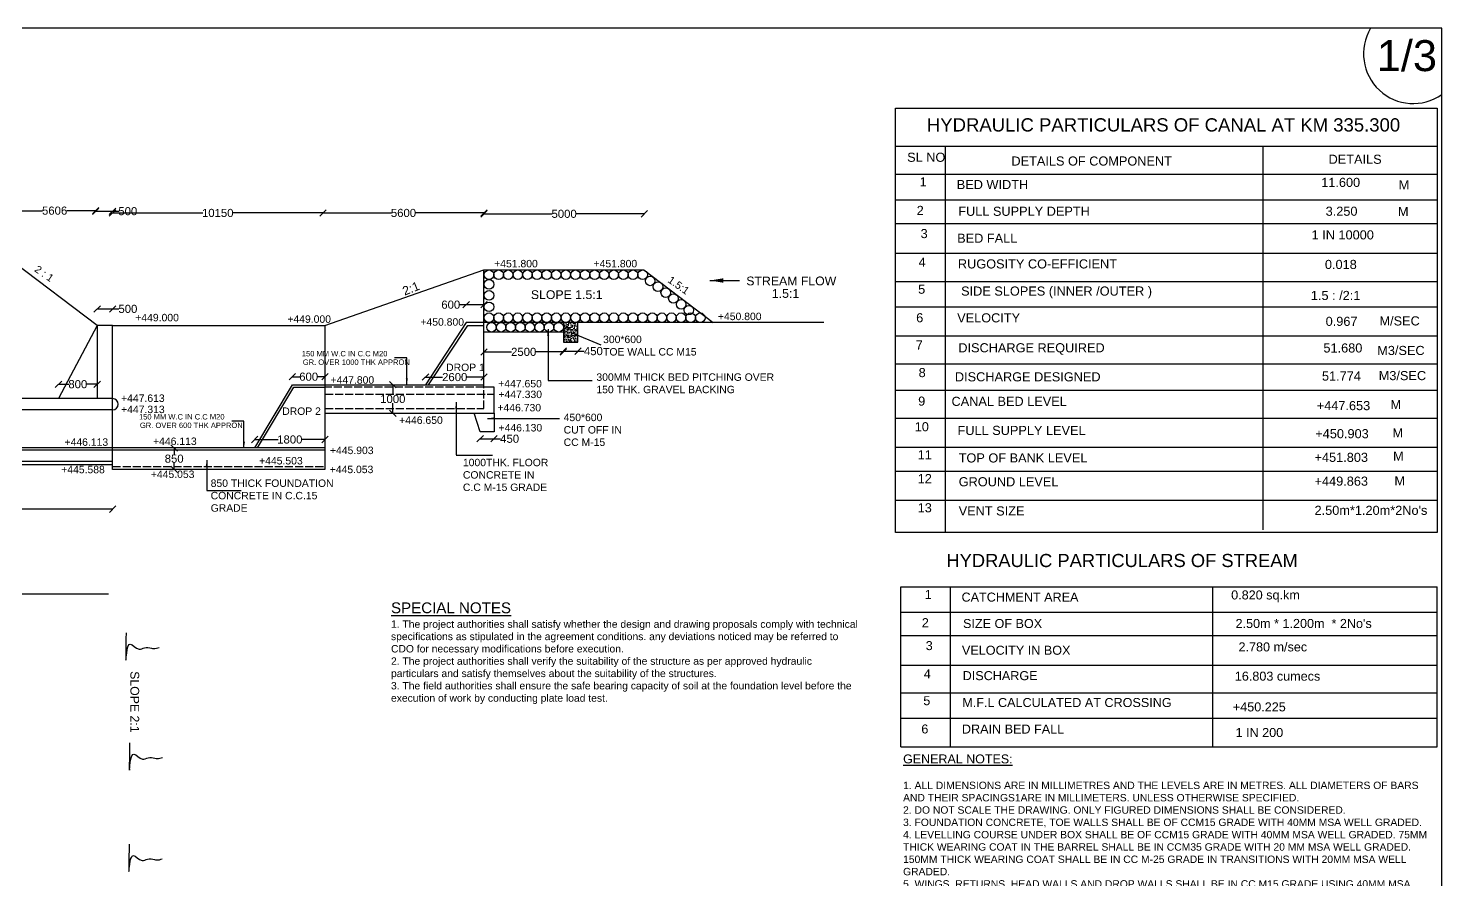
# Model space of a CAD drawing. Header units: millimetres. Extents: x 5124 to 3633060, y 2311 to 45957943.
# Drawn here: x 3612145 to 3633060, y 45945349 to 45957943 of the extents above; entities that cross this region are included whole.
import ezdxf

# ---------------------------------------------------------------- set-up
doc = ezdxf.new("R2010")
doc.units = ezdxf.units.MM
doc.header["$MEASUREMENT"] = 0
doc.linetypes.add('ACAD_ISO02W100', pattern=[15, 12, -3])
for name, color, linetype in [('DIMENSION', 7, 'Continuous'), ('DRAWING', 7, 'Continuous'), ('TEXT', 7, 'Continuous')]:
    doc.layers.add(name, color=color, linetype=linetype)
doc.styles.get("Standard").update_dxf_attribs({"font": 'arial.ttf', "height": 120})
doc.dimstyles.get("Standard").update_dxf_attribs({"dimtxt": 200, "dimasz": 110, "dimexe": 0.18, "dimexo": 0.0625, "dimgap": 0.09, "dimtad": 0, "dimtih": 1, "dimtoh": 1, "dimdec": 0, "dimzin": 0, "dimdsep": 46, "dimtxsty": 'Standard', "dimblk": 'OBLIQUE', "dimcen": 0.09, "dimse1": 1, "dimse2": 1, "dimadec": 0, "dimazin": 0, "dimtfac": 1, "dimtdec": 0, "dimtofl": 0, "dimtmove": 0, "dimatfit": 3, "dimfxl": 1, "dimtolj": 1, "dimtzin": 0, "dimarcsym": 0})

# ---------------------------------------------------------------- blocks, each defined once
blk = doc.blocks.new('_Oblique')
at = {"color": 0, "linetype": 'ByBlock', "lineweight": -2}
blk.add_line((-0.5, -0.5), (0.5, 0.5), dxfattribs=at)
blk = doc.blocks.new('*D92')
at = {"layer": 'Defpoints', "color": 0, "linetype": 'Continuous', "transparency": 16777216}
for p in [(3592664, 45951456), (3613392, 45951418), (3613392, 45950830)]:
    blk.add_point(p, dxfattribs=at)
at = {"layer": 'DIMENSION', "color": 0, "linetype": 'Continuous', "lineweight": -2, "transparency": 16777216}
for p, q in [((3592664, 45950830), (3602802, 45950830)), ((3613392, 45950830), (3603254, 45950830))]:
    blk.add_line(p, q, dxfattribs=at)
at = {"layer": 'DIMENSION', "color": 0, "linetype": 'Continuous', "lineweight": -2, "transparency": 16777216, "xscale": 95, "yscale": 95, "zscale": 95, "rotation": 180}
blk.add_blockref('_Oblique', (3592664, 45950830), dxfattribs=at)
at = {"layer": 'DIMENSION', "color": 0, "linetype": 'Continuous', "lineweight": -2, "transparency": 16777216, "xscale": 95, "yscale": 95, "zscale": 95}
blk.add_blockref('_Oblique', (3613392, 45950830), dxfattribs=at)
at = {"layer": 'DIMENSION', "color": 0, "linetype": 'Continuous', "transparency": 16777216, "insert": (3603028, 45950830), "char_height": 120, "attachment_point": 5}
blk.add_mtext('\\A1;50187', dxfattribs=at)
blk = doc.blocks.new('*D100')
at = {"layer": 'Defpoints', "color": 0, "linetype": 'Continuous', "transparency": 16777216}
for p in [(3613165, 45952678), (3612592, 45952466), (3613165, 45952466)]:
    blk.add_point(p, dxfattribs=at)
at = {"layer": 'DIMENSION', "color": 0, "linetype": 'Continuous', "lineweight": -2, "transparency": 16777216}
for p, q in [((3612592, 45952678), (3612746, 45952678)), ((3613165, 45952678), (3613011, 45952678))]:
    blk.add_line(p, q, dxfattribs=at)
at = {"layer": 'DIMENSION', "color": 0, "linetype": 'Continuous', "lineweight": -2, "transparency": 16777216, "xscale": 95, "yscale": 95, "zscale": 95, "rotation": 180}
blk.add_blockref('_Oblique', (3612592, 45952678), dxfattribs=at)
at = {"layer": 'DIMENSION', "color": 0, "linetype": 'Continuous', "lineweight": -2, "transparency": 16777216, "xscale": 95, "yscale": 95, "zscale": 95}
blk.add_blockref('_Oblique', (3613165, 45952678), dxfattribs=at)
at = {"layer": 'DIMENSION', "color": 0, "linetype": 'Continuous', "transparency": 16777216, "insert": (3612878, 45952678), "char_height": 120, "attachment_point": 5}
blk.add_mtext('\\A1;800', dxfattribs=at)
blk = doc.blocks.new('*D101')
at = {"layer": 'Defpoints', "color": 0, "linetype": 'Continuous', "transparency": 16777216}
for p in [(3613392, 45953792), (3613165, 45953548), (3613392, 45953548)]:
    blk.add_point(p, dxfattribs=at)
at = {"layer": 'DIMENSION', "color": 0, "linetype": 'Continuous', "lineweight": -2, "transparency": 16777216}
for p, q in [((3613165, 45953792), (3613392, 45953792)), ((3613392, 45953792), (3613487, 45953792))]:
    blk.add_line(p, q, dxfattribs=at)
at = {"layer": 'DIMENSION', "color": 0, "linetype": 'Continuous', "lineweight": -2, "transparency": 16777216, "xscale": 95, "yscale": 95, "zscale": 95, "rotation": 180}
blk.add_blockref('_Oblique', (3613165, 45953792), dxfattribs=at)
at = {"layer": 'DIMENSION', "color": 0, "linetype": 'Continuous', "lineweight": -2, "transparency": 16777216, "xscale": 95, "yscale": 95, "zscale": 95}
blk.add_blockref('_Oblique', (3613392, 45953792), dxfattribs=at)
at = {"layer": 'DIMENSION', "color": 0, "linetype": 'Continuous', "transparency": 16777216, "insert": (3613619, 45953792), "char_height": 120, "attachment_point": 5}
blk.add_mtext('\\A1;500', dxfattribs=at)
blk = doc.blocks.new('*D103')
at = {"layer": 'Defpoints', "color": 0, "linetype": 'Continuous', "transparency": 16777216}
for p in [(3614304, 45951736), (3614334, 45951736), (3614311, 45951418)]:
    blk.add_point(p, dxfattribs=at)
at = {"layer": 'DIMENSION', "color": 0, "linetype": 'Continuous', "lineweight": -2, "transparency": 16777216}
for p, q in [((3614304, 45951736), (3614304, 45951638)), ((3614304, 45951418), (3614304, 45951515))]:
    blk.add_line(p, q, dxfattribs=at)
at = {"layer": 'DIMENSION', "color": 0, "linetype": 'Continuous', "lineweight": -2, "transparency": 16777216, "xscale": 95, "yscale": 95, "zscale": 95}
for p, rotation in [((3614304, 45951736), 90), ((3614304, 45951418), 270)]:
    blk.add_blockref('_Oblique', p, dxfattribs=dict(at, rotation=rotation))
at = {"layer": 'DIMENSION', "color": 0, "linetype": 'Continuous', "transparency": 16777216, "insert": (3614304, 45951576), "char_height": 120, "attachment_point": 5}
blk.add_mtext('\\A1;850', dxfattribs=at)
blk = doc.blocks.new('*D104')
at = {"layer": 'Defpoints', "color": 0, "linetype": 'Continuous', "transparency": 16777216}
for p in [(3615496, 45951736), (3616534, 45951860), (3616534, 45951736)]:
    blk.add_point(p, dxfattribs=at)
at = {"layer": 'DIMENSION', "color": 0, "linetype": 'Continuous', "lineweight": -2, "transparency": 16777216}
for p, q in [((3615496, 45951860), (3615842, 45951860)), ((3616534, 45951860), (3616189, 45951860))]:
    blk.add_line(p, q, dxfattribs=at)
at = {"layer": 'DIMENSION', "color": 0, "linetype": 'Continuous', "lineweight": -2, "transparency": 16777216, "xscale": 95, "yscale": 95, "zscale": 95, "rotation": 180}
blk.add_blockref('_Oblique', (3615496, 45951860), dxfattribs=at)
at = {"layer": 'DIMENSION', "color": 0, "linetype": 'Continuous', "lineweight": -2, "transparency": 16777216, "xscale": 95, "yscale": 95, "zscale": 95}
blk.add_blockref('_Oblique', (3616534, 45951860), dxfattribs=at)
at = {"layer": 'DIMENSION', "color": 0, "linetype": 'Continuous', "transparency": 16777216, "insert": (3616015, 45951860), "char_height": 120, "attachment_point": 5}
blk.add_mtext('\\A1;1800', dxfattribs=at)
blk = doc.blocks.new('*D105')
at = {"layer": 'Defpoints', "color": 0, "linetype": 'Continuous', "transparency": 16777216}
for p in [(3616534, 45952789), (3616053, 45952670), (3616534, 45952670)]:
    blk.add_point(p, dxfattribs=at)
at = {"layer": 'DIMENSION', "color": 0, "linetype": 'Continuous', "lineweight": -2, "transparency": 16777216}
for p, q in [((3616053, 45952789), (3616161, 45952789)), ((3616534, 45952789), (3616427, 45952789))]:
    blk.add_line(p, q, dxfattribs=at)
at = {"layer": 'DIMENSION', "color": 0, "linetype": 'Continuous', "lineweight": -2, "transparency": 16777216, "xscale": 95, "yscale": 95, "zscale": 95, "rotation": 180}
blk.add_blockref('_Oblique', (3616053, 45952789), dxfattribs=at)
at = {"layer": 'DIMENSION', "color": 0, "linetype": 'Continuous', "lineweight": -2, "transparency": 16777216, "xscale": 95, "yscale": 95, "zscale": 95}
blk.add_blockref('_Oblique', (3616534, 45952789), dxfattribs=at)
at = {"layer": 'DIMENSION', "color": 0, "linetype": 'Continuous', "transparency": 16777216, "insert": (3616294, 45952789), "char_height": 120, "attachment_point": 5}
blk.add_mtext('\\A1;600', dxfattribs=at)
blk = doc.blocks.new('*D106')
at = {"layer": 'Defpoints', "color": 0, "linetype": 'Continuous', "transparency": 16777216}
for p in [(3617539, 45952670), (3617601, 45952670), (3617575, 45952248)]:
    blk.add_point(p, dxfattribs=at)
at = {"layer": 'DIMENSION', "color": 0, "linetype": 'Continuous', "lineweight": -2, "transparency": 16777216}
for p, q in [((3617539, 45952670), (3617539, 45952520)), ((3617539, 45952248), (3617539, 45952398))]:
    blk.add_line(p, q, dxfattribs=at)
at = {"layer": 'DIMENSION', "color": 0, "linetype": 'Continuous', "lineweight": -2, "transparency": 16777216, "xscale": 95, "yscale": 95, "zscale": 95}
for p, rotation in [((3617539, 45952670), 90), ((3617539, 45952248), 270)]:
    blk.add_blockref('_Oblique', p, dxfattribs=dict(at, rotation=rotation))
at = {"layer": 'DIMENSION', "color": 0, "linetype": 'Continuous', "transparency": 16777216, "insert": (3617539, 45952459), "char_height": 120, "attachment_point": 5}
blk.add_mtext('\\A1;1000', dxfattribs=at)
blk = doc.blocks.new('*D107')
at = {"layer": 'Defpoints', "color": 0, "linetype": 'Continuous', "transparency": 16777216}
for p in [(3618887, 45952783.11743), (3618023.5, 45952669.5), (3618887, 45952669.5)]:
    blk.add_point(p, dxfattribs=at)
at = {"layer": 'DIMENSION', "color": 0, "linetype": 'Continuous', "lineweight": -2, "transparency": 16777216}
for p, q in [((3618023.5, 45952783.11743), (3618275.16, 45952783.11743)), ((3618887, 45952783.11743), (3618635.34, 45952783.11743))]:
    blk.add_line(p, q, dxfattribs=at)
at = {"layer": 'DIMENSION', "color": 0, "linetype": 'Continuous', "lineweight": -2, "transparency": 16777216, "xscale": 95, "yscale": 95, "zscale": 95, "rotation": 180}
blk.add_blockref('_Oblique', (3618023.5, 45952783.11743), dxfattribs=at)
at = {"layer": 'DIMENSION', "color": 0, "linetype": 'Continuous', "lineweight": -2, "transparency": 16777216, "xscale": 95, "yscale": 95, "zscale": 95}
blk.add_blockref('_Oblique', (3618887, 45952783.11743), dxfattribs=at)
at = {"layer": 'DIMENSION', "color": 0, "linetype": 'Continuous', "transparency": 16777216, "insert": (3618455.25, 45952783.11743), "char_height": 120, "attachment_point": 5}
blk.add_mtext('\\A1;2600', dxfattribs=at)
blk = doc.blocks.new('*D108')
at = {"layer": 'Defpoints', "color": 0, "linetype": 'Continuous', "transparency": 16777216}
for p in [(3618887, 45953167), (3620064, 45953301), (3620064, 45953156)]:
    blk.add_point(p, dxfattribs=at)
at = {"layer": 'DIMENSION', "color": 0, "linetype": 'Continuous', "lineweight": -2, "transparency": 16777216}
for p, q in [((3618887, 45953156), (3619296, 45953156)), ((3620064, 45953156), (3619656, 45953156))]:
    blk.add_line(p, q, dxfattribs=at)
at = {"layer": 'DIMENSION', "color": 0, "linetype": 'Continuous', "lineweight": -2, "transparency": 16777216, "xscale": 95, "yscale": 95, "zscale": 95, "rotation": 180}
blk.add_blockref('_Oblique', (3618887, 45953156), dxfattribs=at)
at = {"layer": 'DIMENSION', "color": 0, "linetype": 'Continuous', "lineweight": -2, "transparency": 16777216, "xscale": 95, "yscale": 95, "zscale": 95}
blk.add_blockref('_Oblique', (3620064, 45953156), dxfattribs=at)
at = {"layer": 'DIMENSION', "color": 0, "linetype": 'Continuous', "transparency": 16777216, "insert": (3619476, 45953156), "char_height": 120, "attachment_point": 5}
blk.add_mtext('\\A1;2500', dxfattribs=at)
blk = doc.blocks.new('*D109')
at = {"layer": 'Defpoints', "color": 0, "linetype": 'Continuous', "transparency": 16777216}
for p in [(3620064, 45953301), (3620278, 45953301), (3620278, 45953167)]:
    blk.add_point(p, dxfattribs=at)
at = {"layer": 'DIMENSION', "color": 0, "linetype": 'Continuous', "lineweight": -2, "transparency": 16777216}
for p, q in [((3620064, 45953167), (3620278, 45953167)), ((3620278, 45953167), (3620372, 45953167))]:
    blk.add_line(p, q, dxfattribs=at)
at = {"layer": 'DIMENSION', "color": 0, "linetype": 'Continuous', "lineweight": -2, "transparency": 16777216, "xscale": 95, "yscale": 95, "zscale": 95, "rotation": 180}
blk.add_blockref('_Oblique', (3620064, 45953167), dxfattribs=at)
at = {"layer": 'DIMENSION', "color": 0, "linetype": 'Continuous', "lineweight": -2, "transparency": 16777216, "xscale": 95, "yscale": 95, "zscale": 95}
blk.add_blockref('_Oblique', (3620278, 45953167), dxfattribs=at)
at = {"layer": 'DIMENSION', "color": 0, "linetype": 'Continuous', "transparency": 16777216, "insert": (3620507, 45953167), "char_height": 120, "attachment_point": 5}
blk.add_mtext('\\A1;450', dxfattribs=at)
blk = doc.blocks.new('*D110')
at = {"layer": 'Defpoints', "color": 0, "linetype": 'Continuous', "transparency": 16777216}
for p in [(3618625, 45953854), (3618625, 45953590), (3618887, 45953590)]:
    blk.add_point(p, dxfattribs=at)
at = {"layer": 'DIMENSION', "color": 0, "linetype": 'Continuous', "lineweight": -2, "transparency": 16777216}
for p, q in [((3618625, 45953854), (3618530, 45953854)), ((3618887, 45953854), (3618625, 45953854))]:
    blk.add_line(p, q, dxfattribs=at)
at = {"layer": 'DIMENSION', "color": 0, "linetype": 'Continuous', "lineweight": -2, "transparency": 16777216, "xscale": 95, "yscale": 95, "zscale": 95, "rotation": 180}
blk.add_blockref('_Oblique', (3618625, 45953854), dxfattribs=at)
at = {"layer": 'DIMENSION', "color": 0, "linetype": 'Continuous', "lineweight": -2, "transparency": 16777216, "xscale": 95, "yscale": 95, "zscale": 95}
blk.add_blockref('_Oblique', (3618887, 45953854), dxfattribs=at)
at = {"layer": 'DIMENSION', "color": 0, "linetype": 'Continuous', "transparency": 16777216, "insert": (3618397, 45953854), "char_height": 120, "attachment_point": 5}
blk.add_mtext('\\A1;600', dxfattribs=at)
blk = doc.blocks.new('*D111')
at = {"layer": 'Defpoints', "color": 0, "linetype": 'Continuous', "transparency": 16777216}
for p in [(3618832, 45951972), (3619038, 45951972), (3619038, 45951871)]:
    blk.add_point(p, dxfattribs=at)
at = {"layer": 'DIMENSION', "color": 0, "linetype": 'Continuous', "lineweight": -2, "transparency": 16777216}
for p, q in [((3618832, 45951871), (3619038, 45951871)), ((3619038, 45951871), (3619133, 45951871))]:
    blk.add_line(p, q, dxfattribs=at)
at = {"layer": 'DIMENSION', "color": 0, "linetype": 'Continuous', "lineweight": -2, "transparency": 16777216, "xscale": 95, "yscale": 95, "zscale": 95, "rotation": 180}
blk.add_blockref('_Oblique', (3618832, 45951871), dxfattribs=at)
at = {"layer": 'DIMENSION', "color": 0, "linetype": 'Continuous', "lineweight": -2, "transparency": 16777216, "xscale": 95, "yscale": 95, "zscale": 95}
blk.add_blockref('_Oblique', (3619038, 45951871), dxfattribs=at)
at = {"layer": 'DIMENSION', "color": 0, "linetype": 'Continuous', "transparency": 16777216, "insert": (3619268, 45951871), "char_height": 120, "attachment_point": 5}
blk.add_mtext('\\A1;450', dxfattribs=at)
blk = doc.blocks.new('*D113')
at = {"layer": 'Defpoints', "color": 0, "linetype": 'Continuous', "transparency": 16777216}
for p in [(3611928, 45955241), (3613143, 45955245), (3613143, 45955245)]:
    blk.add_point(p, dxfattribs=at)
at = {"layer": 'DIMENSION', "color": 0, "linetype": 'Continuous', "lineweight": -2, "transparency": 16777216}
for p, q in [((3611928, 45955245), (3612356, 45955245)), ((3613143, 45955245), (3612714, 45955245))]:
    blk.add_line(p, q, dxfattribs=at)
at = {"layer": 'DIMENSION', "color": 0, "linetype": 'Continuous', "lineweight": -2, "transparency": 16777216, "xscale": 95, "yscale": 95, "zscale": 95, "rotation": 180}
blk.add_blockref('_Oblique', (3611928, 45955245), dxfattribs=at)
at = {"layer": 'DIMENSION', "color": 0, "linetype": 'Continuous', "lineweight": -2, "transparency": 16777216, "xscale": 95, "yscale": 95, "zscale": 95}
blk.add_blockref('_Oblique', (3613143, 45955245), dxfattribs=at)
at = {"layer": 'DIMENSION', "color": 0, "linetype": 'Continuous', "transparency": 16777216, "insert": (3612535, 45955245), "char_height": 120, "attachment_point": 5}
blk.add_mtext('\\A1;5606', dxfattribs=at)
blk = doc.blocks.new('*D114')
at = {"layer": 'Defpoints', "color": 0, "linetype": 'Continuous', "transparency": 16777216}
for p in [(3613143, 45955245), (3613391, 45955245), (3613391, 45955237)]:
    blk.add_point(p, dxfattribs=at)
at = {"layer": 'DIMENSION', "color": 0, "linetype": 'Continuous', "lineweight": -2, "transparency": 16777216}
for p, q in [((3613143, 45955237), (3613391, 45955237)), ((3613391, 45955237), (3613486, 45955237))]:
    blk.add_line(p, q, dxfattribs=at)
at = {"layer": 'DIMENSION', "color": 0, "linetype": 'Continuous', "lineweight": -2, "transparency": 16777216, "xscale": 95, "yscale": 95, "zscale": 95, "rotation": 180}
blk.add_blockref('_Oblique', (3613143, 45955237), dxfattribs=at)
at = {"layer": 'DIMENSION', "color": 0, "linetype": 'Continuous', "lineweight": -2, "transparency": 16777216, "xscale": 95, "yscale": 95, "zscale": 95}
blk.add_blockref('_Oblique', (3613391, 45955237), dxfattribs=at)
at = {"layer": 'DIMENSION', "color": 0, "linetype": 'Continuous', "transparency": 16777216, "insert": (3613618, 45955237), "char_height": 120, "attachment_point": 5}
blk.add_mtext('\\A1;500', dxfattribs=at)
blk = doc.blocks.new('*D115')
at = {"layer": 'Defpoints', "color": 0, "linetype": 'Continuous', "transparency": 16777216}
for p in [(3613391, 45955237), (3616508, 45955230), (3616508, 45955211)]:
    blk.add_point(p, dxfattribs=at)
at = {"layer": 'DIMENSION', "color": 0, "linetype": 'Continuous', "lineweight": -2, "transparency": 16777216}
for p, q in [((3613391, 45955211), (3614729, 45955211)), ((3616508, 45955211), (3615169, 45955211))]:
    blk.add_line(p, q, dxfattribs=at)
at = {"layer": 'DIMENSION', "color": 0, "linetype": 'Continuous', "lineweight": -2, "transparency": 16777216, "xscale": 95, "yscale": 95, "zscale": 95, "rotation": 180}
blk.add_blockref('_Oblique', (3613391, 45955211), dxfattribs=at)
at = {"layer": 'DIMENSION', "color": 0, "linetype": 'Continuous', "lineweight": -2, "transparency": 16777216, "xscale": 95, "yscale": 95, "zscale": 95}
blk.add_blockref('_Oblique', (3616508, 45955211), dxfattribs=at)
at = {"layer": 'DIMENSION', "color": 0, "linetype": 'Continuous', "transparency": 16777216, "insert": (3614949, 45955211), "char_height": 120, "attachment_point": 5}
blk.add_mtext('\\A1;10150', dxfattribs=at)
blk = doc.blocks.new('*D116')
at = {"layer": 'Defpoints', "color": 0, "linetype": 'Continuous', "transparency": 16777216}
for p in [(3616508, 45955211), (3618887, 45955211), (3618887, 45954368)]:
    blk.add_point(p, dxfattribs=at)
at = {"layer": 'DIMENSION', "color": 0, "linetype": 'Continuous', "lineweight": -2, "transparency": 16777216}
for p, q in [((3616508, 45955211), (3617518, 45955211)), ((3618887, 45955211), (3617876, 45955211))]:
    blk.add_line(p, q, dxfattribs=at)
at = {"layer": 'DIMENSION', "color": 0, "linetype": 'Continuous', "lineweight": -2, "transparency": 16777216, "xscale": 95, "yscale": 95, "zscale": 95, "rotation": 180}
blk.add_blockref('_Oblique', (3616508, 45955211), dxfattribs=at)
at = {"layer": 'DIMENSION', "color": 0, "linetype": 'Continuous', "lineweight": -2, "transparency": 16777216, "xscale": 95, "yscale": 95, "zscale": 95}
blk.add_blockref('_Oblique', (3618887, 45955211), dxfattribs=at)
at = {"layer": 'DIMENSION', "color": 0, "linetype": 'Continuous', "transparency": 16777216, "insert": (3617697, 45955211), "char_height": 120, "attachment_point": 5}
blk.add_mtext('\\A1;5600', dxfattribs=at)
blk = doc.blocks.new('*D117')
at = {"layer": 'Defpoints', "color": 0, "linetype": 'Continuous', "transparency": 16777216}
for p in [(3618887, 45955211), (3621261, 45955198), (3621261, 45954364)]:
    blk.add_point(p, dxfattribs=at)
at = {"layer": 'DIMENSION', "color": 0, "linetype": 'Continuous', "lineweight": -2, "transparency": 16777216}
for p, q in [((3618887, 45955198), (3619895, 45955198)), ((3621261, 45955198), (3620253, 45955198))]:
    blk.add_line(p, q, dxfattribs=at)
at = {"layer": 'DIMENSION', "color": 0, "linetype": 'Continuous', "lineweight": -2, "transparency": 16777216, "xscale": 95, "yscale": 95, "zscale": 95, "rotation": 180}
blk.add_blockref('_Oblique', (3618887, 45955198), dxfattribs=at)
at = {"layer": 'DIMENSION', "color": 0, "linetype": 'Continuous', "lineweight": -2, "transparency": 16777216, "xscale": 95, "yscale": 95, "zscale": 95}
blk.add_blockref('_Oblique', (3621261, 45955198), dxfattribs=at)
at = {"layer": 'DIMENSION', "color": 0, "linetype": 'Continuous', "transparency": 16777216, "insert": (3620074, 45955198), "char_height": 120, "attachment_point": 5}
blk.add_mtext('\\A1;5000', dxfattribs=at)

msp = doc.modelspace()

# ---------------------------------------------------------------- hatches: boundary and pattern name
at = {"layer": 'DRAWING', "linetype": 'Continuous'}
h = msp.add_hatch(dxfattribs=at)
h.set_pattern_fill('AR-CONC', color=256, scale=100, style=0)
h.set_pattern_definition([(130, (7206845, 1860.75), (-717.2601826, -62.752135), [75, -825]), (185, (7206845, 1860.75), (138.751334, 752.192134), [60, -660]), (79.5486, (7206785.2, 1855.5), (-578.509382, 689.439542), [63.74019, -701.142112]), (133.8158, (7206845, 2060.75), (-1067.241049, -165.519014), [112.5, -1237.5]), (83.3644, (7206756.1, 2047), (-934.662706, 974.11787), [95.610288, -1051.713]), (188.8158, (7206845, 2060.8), (-934.661945, 974.1186), [90, -990]), (159, (7206745, 2010.75), (-596.907052, -402.618891), [75, -825]), (214, (7206745, 2010.75), (-243.315332, 725.150045), [60, -660]), (108.5486, (7206695.26, 1977.2), (-840.222629, 322.530497), [63.74019, -701.142112]), (142.5, (7206845, 1860.75), (-12.1598553, 332.8938538), [0, -652, 0, -670, 0, -662.5]), (172.5, (7206845, 1860.75), (-263.0695374, 394.411712), [0, -382, 0, -637, 0, -252.5]), (212.5, (7207068, 1860.75), (-533.8224362, -22.5548717), [0, -250, 0, -780, 0, -1035]), (222.5, (7207168, 1860.75), (-583.1861693, 100.1049823), [0, -325, 0, -518, 0, -735])])
h.paths.add_polyline_path([(3620064.5, 45953300.8), (3620277.5, 45953300.8), (3620277.5, 45953596.2), (3620064.5, 45953596.2)])
h = msp.add_hatch(dxfattribs=at)
h.set_pattern_fill('AR-CONC', color=256, scale=10, style=0)
h.set_pattern_definition([(130, (7206845, 1860.75), (-71.72601826, -6.2752135), [7.5, -82.5]), (185, (7206845, 1860.75), (13.87513336, 75.21921337), [6, -66]), (79.5486, (7206839.02, 1860.23), (-57.85093817, 68.94395421), [6.374019, -70.1142112]), (133.8158, (7206845, 1880.75), (-106.72410486, -16.55190143), [11.25, -123.75]), (83.3644, (7206836.11, 1879.37), (-93.46627055, 97.4117871), [9.5610288, -105.1713]), (188.8158, (7206845, 1880.75), (-93.46619451, 97.4118601), [9, -99]), (159, (7206835, 1875.75), (-59.69070521, -40.26188907), [7.5, -82.5]), (214, (7206835, 1875.75), (-24.33153319, 72.5150045), [6, -66]), (108.5486, (7206830.026, 1872.395), (-84.02226286, 32.25304967), [6.374019, -70.1142112]), (142.5, (7206845, 1860.75), (-1.215985532, 33.289385383), [0, -65.2, 0, -67, 0, -66.25]), (172.5, (7206845, 1860.75), (-26.306953744, 39.441171188), [0, -38.2, 0, -63.7, 0, -25.25]), (212.5, (7206867.3, 1860.75), (-53.382243617, -2.255487173), [0, -25, 0, -78, 0, -103.5]), (222.5, (7206877.3, 1860.75), (-58.318616934, 10.010498233), [0, -32.5, 0, -51.8, 0, -73.5])])
h.paths.add_polyline_path([(3620277.5, 45953590.5), (3620064.5, 45953590.5), (3620064.5, 45953300.8), (3620277.5, 45953300.8)])

# ---------------------------------------------------------------- linework, layer by layer
at = {"layer": 'DIMENSION'}
msp.add_lwpolyline([(3630418.9, 45950522.6), (3630418.9, 45956200.3)], dxfattribs=at)
at = {"layer": 'DRAWING', "linetype": 'Continuous'}
for p, q in [((3613392, 45953547.5), (3616534.5, 45953547.5)), ((3613392, 45951417.5), (3613392, 45953547.5)), ((3616534.5, 45953547.5), (3616534.5, 45951417.5)), ((3616534.5, 45951417.5), (3613392, 45951417.5))]:
    msp.add_line(p, q, dxfattribs=at)
msp.add_lwpolyline([(3633060.5, 45957943), (3580698, 45957943), (3580698, 45929892), (3633060.5, 45929892)], close=True, dxfattribs=at)
at = {"layer": 'DRAWING'}
msp.add_lwpolyline([(3632995, 45956761.5), (3632995, 45950484.7)], dxfattribs=at)
at = {"layer": 'DRAWING', "linetype": 'Continuous'}
for points in [[(3613165, 45953547.5), (3611927.5, 45954485.5), (3609554.5, 45954485.5), (3606620.5, 45952511)], [(3616534.5, 45953547.5), (3618887, 45954368.1)], [(3618887, 45952669.5), (3618887, 45954368.1)], [(3618887, 45954368.1), (3621255.5, 45954368.1), (3622281.5, 45953590.5)], [(3623918.5, 45953590.5), (3618625, 45953590.5), (3618023.5, 45952669.5)], [(3620064.5, 45953590.5), (3620064.5, 45953300.8), (3620277.5, 45953300.8), (3620277.5, 45953590.5)], [(3613165, 45953547.5), (3612592, 45952465.5)], [(3613392, 45953547.5), (3613165, 45953547.5), (3613165, 45952465.5)], [(3618068, 45952669.5), (3618651.5, 45953549), (3618887, 45953549)], [(3620064.5, 45953448.5), (3618887, 45953448.5)], [(3615496.3, 45951735.5), (3616053.4, 45952669.5), (3616534.5, 45952669.5)], [(3615536.5, 45951735.5), (3616073, 45952635), (3616534.5, 45952635)], [(3616534.5, 45952669.5), (3618887, 45952669.5)], [(3619038, 45952248.5), (3619038, 45952635.5), (3618887, 45952635.5), (3618887, 45952669.5)], [(3613392, 45952465.5), (3592664.5, 45952465.5)], [(3613392, 45952298), (3592664.5, 45952298)], [(3616534.5, 45952248.5), (3619038, 45952248.5), (3619038, 45951972.5), (3618832, 45951972.5), (3618744.5, 45952248.5)], [(3616534.5, 45951735.5), (3581074, 45951735.5)], [(3616534.5, 45951701), (3587958, 45951701)], [(3613392, 45951537), (3592664.5, 45951537)], [(3613392, 45951486), (3592664.5, 45951486)], [(3618476.7, 45951626.2), (3619014.6, 45951626.2)], [(3614786, 45951104.4), (3615294.2, 45951104.4)], [(3613331.7, 45949573.9), (3597642.2, 45949573.9), (3597584.8, 45949468.4), (3597584.8, 45949687.5), (3597518.1, 45949587.7), (3594486.6, 45949587.7)]]:
    msp.add_lwpolyline(points, dxfattribs=at)
at = {"layer": 'DRAWING', "linetype": 'ACAD_ISO02W100', "ltscale": 10}
msp.add_lwpolyline([(3618887, 45952635.5), (3616534.5, 45952635.5), (3616534.5, 45952318.2), (3618887, 45952318.2)], close=True, dxfattribs=at)
for points in [[(3616534.5, 45952531.9), (3619038, 45952531.9)], [(3613392, 45951462), (3616534.5, 45951462)]]:
    msp.add_lwpolyline(points, dxfattribs=at)
at = {"layer": 'DRAWING', "linetype": 'Continuous'}
for centre in [(3618963.1, 45954297.1), (3618963.1, 45954155.1), (3619105.1, 45954297.1), (3619247.1, 45954297.1), (3619389.1, 45954297.1), (3619531.1, 45954297.1), (3619673.1, 45954297.1), (3619815.1, 45954297.1), (3619957.1, 45954297.1), (3620099.6, 45954297.1), (3620241.6, 45954297.1), (3620383.6, 45954297.1), (3620525.6, 45954297.1), (3620667.6, 45954297.1), (3620809.6, 45954297.1), (3620951.6, 45954297.1), (3621093.6, 45954297.1), (3621236.6, 45954297.1), (3621347.1, 45954206.6), (3618963.1, 45953991.6), (3621462.6, 45954120.1), (3621578.3, 45954032.4), (3621691.8, 45953946.4), (3618963.1, 45953823.1), (3621806.6, 45953859.4), (3621919.6, 45953773.7), (3618963.1, 45953661.4), (3618999.5, 45953520.8), (3619105.1, 45953661.4), (3619141.5, 45953520.8), (3619247.1, 45953661.4), (3619283.5, 45953520.8), (3619389.1, 45953661.4), (3619425.5, 45953520.8), (3619531.1, 45953661.4), (3619567.5, 45953520.8), (3619673.1, 45953661.4), (3619709.5, 45953520.8), (3619815.1, 45953661.4), (3619851.5, 45953520.8), (3619957.1, 45953661.4), (3619993.5, 45953520.8), (3620099.6, 45953661.4), (3620241.6, 45953661.4), (3620383.6, 45953661.4), (3620525.6, 45953661.4), (3620667.6, 45953661.4), (3620809.6, 45953661.4), (3620951.6, 45953661.4), (3621093.6, 45953661.4), (3621236.6, 45953661.4), (3621378.6, 45953661.4), (3621520.6, 45953661.4), (3621662.6, 45953661.4), (3621804.6, 45953661.4), (3621946.6, 45953661.4), (3622088.6, 45953661.4)]:
    msp.add_circle(centre, 71, dxfattribs=at)
at = {"layer": 'DRAWING'}
msp.add_arc((3632639.1, 45957564.6), 735.1, 149.02429, 304.97615, dxfattribs=at)
at = {"layer": 'DRAWING', "linetype": 'Continuous'}
msp.add_arc((3613391.4, 45952381.8), 83.8, 270.42602, 89.57398, dxfattribs=at)
for points in [[(3613592.4, 45949001.3), (3613592.4, 45948614.5), (3613655.2, 45948833.1), (3613783.5, 45948757.7), (3613866.4, 45948780.3), (3613967, 45948772.8), (3613999.7, 45948767.8), (3614080.2, 45948782.8)], [(3613644.6, 45947374.5), (3613644.6, 45946987.7), (3613707.4, 45947206.2), (3613835.7, 45947130.9), (3613918.6, 45947153.5), (3614019.2, 45947146), (3614051.9, 45947140.9), (3614132.4, 45947156)], [(3613637.3, 45945874.8), (3613637.3, 45945488), (3613700.1, 45945706.5), (3613828.4, 45945631.2), (3613911.4, 45945653.8), (3614011.9, 45945646.3), (3614044.6, 45945641.2), (3614125.1, 45945656.3)]]:
    msp.add_spline(points, degree=3, dxfattribs=at)
at = {"layer": 'TEXT'}
for points in [[(3632995, 45950484.7), (3624979.3, 45950484.7), (3624979.3, 45956761.5), (3632995, 45956761.5)], [(3624979.3, 45956200.3), (3632995, 45956200.3)], [(3625718.9, 45950482), (3625718.9, 45956192.8)], [(3624979.3, 45955785.1), (3632995, 45955785.1)], [(3624979.3, 45955407.6), (3632995, 45955407.6)], [(3624979.3, 45955055.4), (3632995, 45955055.4)], [(3624979.3, 45954615), (3632995, 45954615)], [(3624979.3, 45954199.8), (3632995, 45954199.8)], [(3624979.3, 45953822.4), (3632995, 45953822.4)], [(3624979.3, 45953394.6), (3632995, 45953394.6)], [(3624979.3, 45952979.4), (3632995, 45952979.4)], [(3624979.3, 45952589.4), (3632995, 45952589.4)], [(3624979.3, 45952174.2), (3632995, 45952174.2)], [(3624979.3, 45951746.4), (3632995, 45951746.4)], [(3624979.3, 45951394.1), (3632995, 45951394.1)], [(3624979.3, 45950962.5), (3632995, 45950962.5)], [(3625058.7, 45947314.7), (3625058.7, 45949681.5)], [(3625058.7, 45949681.5), (3632995, 45949681.5)], [(3625791, 45947314.7), (3625791, 45949681.5)], [(3629675.7, 45947314.7), (3629675.7, 45949681.5)], [(3632995, 45947314.7), (3632995, 45949681.5)], [(3625058.7, 45949307.8), (3632995, 45949307.8)], [(3625058.7, 45948959), (3632995, 45948959)], [(3625058.7, 45948523), (3632995, 45948523)], [(3625058.7, 45948111.9), (3632995, 45948111.9)], [(3625058.7, 45947738.2), (3632995, 45947738.2)], [(3625058.7, 45947314.7), (3632995, 45947314.7)], [(3625058.7, 45947314.7), (3632995, 45947314.7)]]:
    msp.add_lwpolyline(points, dxfattribs=at)

# ---------------------------------------------------------------- texts
for s, height, p in [('1/3', 458.06, (3632100.7, 45957309.2)), ('HYDRAULIC PARTICULARS OF CANAL AT KM 335.300', 196.114, (3625442.5, 45956416.1)), ('SL NO', 134.83, (3625150.4, 45955967.7)), ('DETAILS OF COMPONENT ', 134.828, (3626692.9, 45955912)), ('DETAILS ', 134.83, (3631386.4, 45955938.2)), ('1', 134.8, (3625334.7, 45955603.8)), ('BED WIDTH ', 134.83, (3625884.5, 45955563.7)), ('11.600', 134.83, (3631277.2, 45955596)), ('M', 134.8, (3632423.8, 45955558.9)), ('2', 134.8, (3625291, 45955181.4)), ('FULL SUPPLY DEPTH ', 134.828, (3625906.8, 45955169)), ('3.250', 134.83, (3631342.8, 45955169.7)), ('M', 134.8, (3632412.8, 45955165.3)), ('3', 134.8, (3625349.3, 45954839.1)), ('BED FALL ', 134.83, (3625890.3, 45954769.9)), ('1 IN 10000', 134.83, (3631134.9, 45954819.8)), ('4', 134.8, (3625320.1, 45954416.7)), ('RUGOSITY CO-EFFICIENT ', 134.828, (3625901.5, 45954390.4)), ('0.018', 134.83, (3631331.9, 45954382.5)), ('STREAM FLOW', 130, (3622770, 45954140.4)), ('SLOPE 1.5:1', 130, (3619582.3, 45953937.8)), ('1.5:1', 130, (3623148.4, 45953955.2)), ('5', 134.8, (3625312.8, 45954016.1)), (' SIDE SLOPES (INNER /OUTER )', 134.828, (3625895.9, 45953988.6)), ('1.5 : /2:1', 134.83, (3631124, 45953923.3)), ('6', 134.8, (3625283.7, 45953593.7)), ('VELOCITY ', 134.83, (3625890.3, 45953592.4)), ('0.967', 134.83, (3631342.8, 45953540.7)), ('M/SEC', 134.83, (3632139.3, 45953547.2)), ('7', 134.8, (3625276.6, 45953190.6)), ('DISCHARGE REQUIRED ', 134.828, (3625907.2, 45953149.6)), ('51.680', 134.83, (3631310, 45953147.1)), ('M3/SEC', 134.83, (3632106.4, 45953109.9)), ('8', 134.8, (3625320.3, 45952782.8)), ('DISCHARGE DESIGNED ', 134.828, (3625856.9, 45952719.9)), ('51.774', 134.83, (3631288.1, 45952731.6)), ('M3/SEC', 134.83, (3632128.3, 45952738.2)), ('9', 134.8, (3625313, 45952360.4)), ('CANAL BED LEVEL ', 134.828, (3625806.6, 45952357.2)), ('+447.653', 134.83, (3631211.5, 45952294.3)), ('M', 134.8, (3632302.2, 45952309.7)), ('10', 134.83, (3625262, 45951981.7)), ('FULL SUPPLY LEVEL ', 134.828, (3625896, 45951927.5)), ('+450.903', 134.83, (3631189.6, 45951878.9)), ('M', 134.8, (3632331.4, 45951890.2)), ('11', 134.83, (3625305.7, 45951566.5)), ('TOP OF BANK LEVEL ', 134.828, (3625912.8, 45951520.2)), ('+451.803', 134.83, (3631178.7, 45951529)), ('M', 134.8, (3632340.4, 45951546.5)), ('12', 134.83, (3625305.7, 45951214.2)), ('GROUND LEVEL', 134.828, (3625912.8, 45951167.9)), ('+449.863', 134.83, (3631178.7, 45951176.7)), ('M', 134.8, (3632360.8, 45951182.2)), ('13', 134.83, (3625305.7, 45950782.6)), ('VENT SIZE', 134.83, (3625912.8, 45950736.2)), ("2.50m*1.20m*2No's", 134.828, (3631178.7, 45950745.1)), ('HYDRAULIC PARTICULARS OF STREAM', 194.172, (3625730.8, 45949973.2)), ('1', 133.5, (3625410.5, 45949502)), ('0.820 sq.km', 133.494, (3629944.7, 45949494.3)), ('CATCHMENT AREA', 133.494, (3625954.9, 45949462.3)), ('2', 133.5, (3625367.2, 45949083.8)), ('SIZE OF BOX', 133.494, (3625977, 45949071.6)), ("2.50m * 1.200m  * 2No's", 133.494, (3630009.7, 45949072.2)), ('3', 133.5, (3625425, 45948744.9)), ('VELOCITY IN BOX', 133.494, (3625960.6, 45948676.3)), ('2.780 m/sec', 133.494, (3630053.2, 45948725.8)), ('4', 133.5, (3625396.1, 45948326.7)), ('DISCHARGE', 133.49, (3625971.7, 45948300.6)), ('16.803 cumecs', 133.494, (3629998.8, 45948292.8)), ('5', 133.5, (3625388.9, 45947930.1)), ('M.F.L CALCULATED AT CROSSING', 133.494, (3625966.2, 45947902.8)), ('+450.225', 133.49, (3629969.6, 45947838.2)), ('6', 133.5, (3625360, 45947511.8)), ('DRAIN BED FALL', 133.494, (3625960.6, 45947510.6)), ('1 IN 200', 133.49, (3630009.7, 45947459.3))]:
    msp.add_text(s, height=height, dxfattribs=at).set_placement(p)
for s, rotation, p in [('2:1', 21.69865, (3617714, 45953987.9)), ('SLOPE 2:1', 270, (3613655.9, 45948433.1))]:
    msp.add_text(s, height=130, rotation=rotation, dxfattribs=at).set_placement(p)
at = {"layer": 'TEXT', "linetype": 'Continuous'}
for s, p in [('150 MM W.C IN C.C M20', (3616192.8, 45953090.1)), ('GR. OVER 1000 THK APPRON', (3616207.3, 45952964)), ('150 MM W.C IN C.C M20', (3613782.5, 45952156.1)), ('GR. OVER 600 THK APPRON', (3613797, 45952030))]:
    msp.add_text(s, height=80, dxfattribs=at).set_placement(p)
at = {"layer": 'TEXT', "linetype": 'Continuous', "char_height": 110, "width": 639.34, "attachment_point": 1}
for s, insert, rotation in [('2 : 1', (3612288.8, 45954445), 325.44389), ('1.5:1', (3621660.6, 45954284.5), 324.92716)]:
    msp.add_mtext(s, dxfattribs=dict(at, insert=insert, rotation=rotation))
at = {"layer": 'TEXT', "linetype": 'Continuous', "attachment_point": 1}
for s, insert, char_height, width in [('+451.800', (3619039.3, 45954517.1), 110, 639.34), ('+451.800', (3620510, 45954517.1), 110, 639.34), ('+449.000', (3613728.5, 45953718.9), 110, 639.34), ('+449.000', (3615979.1, 45953696.5), 110, 639.34), ('+450.800', (3617947.7, 45953653.9), 110, 639.34), ('+450.800', (3622350.2, 45953736.1), 110, 639.34), ('300*600\\PTOE WALL CC M15', (3620650.8, 45953396), 110, 1378.276), ('DROP 1', (3618328.5, 45952981.6), 110, 639.34), ('+447.800', (3616618.3, 45952796), 110, 639.34), ('+447.650', (3619099.6, 45952741.6), 110, 639.34), ('300MM THICK BED PITCHING OVER\\P150 THK. GRAVEL BACKING', (3620551.7, 45952838.2), 110, 2752.54), ('+447.330', (3619101.9, 45952582.9), 110, 639.34), ('+447.613', (3613518.3, 45952526.7), 110, 639.34), ('+447.313', (3613518.3, 45952360.7), 110, 639.34), ('DROP 2', (3615902.9, 45952334.3), 110, 639.34), ('+446.730', (3619087.7, 45952386.3), 110, 639.34), ('+446.650', (3617633.3, 45952201.6), 110, 639.34), ('450*600\\PCUT OFF IN\\PCC M-15', (3620067.4, 45952241.9), 110, 856.303), ('+446.130', (3619104.3, 45952089), 110, 639.34), ('+446.113', (3612681.7, 45951877), 110, 639.34), ('+446.113', (3613991.7, 45951889.5), 110, 639.34), ('+445.903', (3616609.1, 45951754.4), 110, 639.34), ('+445.503', (3615560.7, 45951601.1), 110, 639.34), ('1000THK. FLOOR \\PCONCRETE IN C.C M-15 GRADE', (3618576.6, 45951575.1), 110, 1361.018), ('+445.588', (3612632.5, 45951470.9), 110, 639.34), ('+445.053', (3613958.9, 45951401), 110, 639.34), ('+445.053', (3616605.9, 45951472.6), 110, 639.34), ('850 THICK FOUNDATION CONCRETE IN C.C.15 GRADE', (3614844, 45951269), 110, 2161.632), ('{\\H1.4638x;\\LSPECIAL NOTES } \\P1. The project authorities shall satisfy whether the design and drawing proposals comply with technical specifications as stipulated in the agreement conditions. any deviations noticed may be referred to CDO for necessary modifications before execution. \\P2. The project authorities shall verify the suitability of the structure as per approved hydraulic particulars and satisfy themselves about the suitability of the structures. \\P3. The field authorities shall ensure the safe bearing capacity of soil at the foundation level before the execution of work by conducting plate load test. ', (3617512.5, 45949450.6), 109.3045, 6951.44), ("{\\H1.2091x;\\LGENERAL NOTES:}  \\P\\P1. ALL DIMENSIONS ARE IN MILLIMETRES AND THE LEVELS ARE IN METRES. ALL DIAMETERS OF BARS AND THEIR SPACINGS1ARE IN MILLIMETERS. UNLESS OTHERWISE SPECIFIED. \\P2. DO NOT SCALE THE DRAWING. ONLY FIGURED DIMENSIONS SHALL BE CONSIDERED. \\P3. FOUNDATION CONCRETE, TOE WALLS SHALL BE OF CCM15 GRADE WITH 40MM MSA WELL GRADED. \\P4. LEVELLING COURSE UNDER BOX SHALL BE OF CCM15 GRADE WITH 40MM MSA WELL GRADED. 75MM THICK WEARING COAT IN THE BARREL SHALL BE IN CCM35 GRADE WITH 20 MM MSA WELL GRADED. 150MM THICK WEARING COAT SHALL BE IN CC M-25 GRADE IN TRANSITIONS WITH 20MM MSA WELL GRADED. \\P5. WINGS, RETURNS, HEAD WALLS AND DROP WALLS SHALL BE IN CC M15 GRADE USING 40MM MSA WELL GRADED. \\P6. THE BOX UNDER CANAL TROUGH, UNDER HEAD WALLS AND UNDER EARTH BANKS SHALL BE IN RCC M30 GRADE WITH 20MM MSA WELL GRADED. THE SEALING COAT OVER TROUGH SLAB AND WEARING COAT INSIDE THE BOXI HALL BE 40MM AND 75MM THICK RESPECTIVELY IN CC M35 GRADE WITH 12M MSA WELL GRADED. \\P7. 15MM THICK EXPANSION JOINTS WITH 300 WIDE PVC WATER STOP SHALL BE PROVIDED AT THE JUNCTION OF BOX WITH WINGWALLS AND AT THE JUNCTION OF BOXES UNDER CANAL AND UNDER EARTH BANKS AS SHOWN IN THE DRAWINGS. \\P8. CANAL LINING BOTH FOR BED AND SIDE SHALL BE 100MM THICK IN C.0 M-15 GRADE USING 20MM MSA WELL GRADED FOR 30M ON EITHER SIDE OF STRUCTURE OR AS PER AGREEMENT WHICHEVER IS MORE \\P9 WEEP HOLES OF SIZE 100MM WITH REVERSE FILTERS ON THE REAR SIDE SHALL BE PROVIDED AT 1000 MM C/C BOTH WAYS AND STAGGERED IN WINGS, RETURNS AND HEAD WALLS ABOVE M.F.L. \\P10. 300MM THICK ROUGH STONE BED PITCHING AND SIDE REEVETMENT SHALL BE PROVIDED IN THE DRAIN FOR APPROACH AND TAIL CHANNEL FOR A LENGTH AS SHOWN IN THE DRAWING, \\P11. IF THE STRATA MET WITH AT FOUNDATION LEVEL DURING EXECUTION IS DIFFERENT FROM WHAT IS CONSIDERED IN THE DESIGN AND IS NOT CAPABLE OF TAKING THE DESIGNED STRESSES (SHOWN IN THE STRESS TABLE). THE DESIGN OF THE SECTIONS NEEDS TO BE REVIEWED AND THE SAME MAY BE REFERRED TO CDO OR REDESIGN. THE FIELD OFFICERS SHALL INFORM THE S ME TO CDO AND OBTAIN APPROVAL. \\P12. THE HEAD WALLS, WING WALLS AND RETU WALLS ARE DESIGNED FOR EARTH PRESSURE BASED ON WA PROCEDURE WITH BACK FILL OF SOILS OF NON-COHESIVE NATURE AND AN ANGLE OF INTERNAL FRICTION OF 0=28° AND 'K' VALUE NOT LESS THAN 3m/YEAR AND WITH UNIT WEIGHT OF SATURATED EARTH AS 2.1T/CUM. THE BACK FILLING OF THESE WALLS SHALL BE WITH SOILS 0 VALUES NOT LESS THAN 28° AND 'K' VALUE NOT LESS THAN 3m/YEAR SHALL BE PROPERLY COMPACTED TC MAXIMUM DRY DENSITY AT O.M.0 AND SHALL BE DONE CONCURRENTLY WITH RAISING OF STRUCTURE \\P13. A TAIL CHANNEL WITH A BED WIDTH OF 13.750 M, SIDE SLOPES OF 1.5:1 AND HAVING BED FALL OF 1 IN 3063 SHALL BE FORMED FOR A SUITABLE LENGTH TO MEET THE NATURAL BED LEVEL OF VAGU COURSE. \\P14. THE U/S AND D/S CUTOFF WALLS SHALL BE iN CC M15 GRADE USING 40MM MSA WELL GRADED. THE CUTOFF WALLS SHALL BE EXTENDED UP TO THE END OF U/S & D/S RETURN WALLS RESPECTIVELY \\P15. THE COURSE OF DRAIN ON U/S AND D/S SHALL BE SUITABLEY TRAINED SO THAT IT CROSSES THE CANAL PERPENDICULARLY. ", (3625090, 45947201.5), 109.3045, 7782.139)]:
    msp.add_mtext(s, dxfattribs=dict(at, insert=insert, char_height=char_height, width=width))

# ---------------------------------------------------------------- dimensions: what is measured, and where the dimension line sits
at = {"layer": 'DIMENSION', "linetype": 'Continuous'}
for base, p1, p2, text, picture, middle in [((3613142.8, 45955245.1), (3611927.5, 45955241.3), (3613142.8, 45955245.1), '5606', '*D113', (3612535.1, 45955245.1)), ((3613390.9, 45955237.4), (3613142.8, 45955245.1), (3613390.9, 45955245.1), '500', '*D114', (3613618.3, 45955237.4)), ((3616507.5, 45955210.6), (3613390.9, 45955237.4), (3616507.5, 45955229.7), '10150', '*D115', (3614949.2, 45955210.6)), ((3618887, 45955210.8), (3616507.5, 45955210.6), (3618887, 45954368.1), '5600', '*D116', (3617697.3, 45955210.8)), ((3621261.4, 45955198), (3618887, 45955210.8), (3621261.4, 45954363.6), '5000', '*D117', (3620074.2, 45955198)), ((3613392, 45953791.6), (3613165, 45953547.5), (3613392, 45953547.5), '500', '*D101', (3613619.5, 45953791.6)), ((3618625, 45953854), (3618887, 45953590.5), (3618625, 45953590.5), '600', '*D110', (3618397.2, 45953854)), ((3620064.5, 45953155.7), (3618887, 45953166.6), (3620064.5, 45953300.8), '2500', '*D108', (3619475.8, 45953155.7)), ((3620277.5, 45953166.6), (3620064.5, 45953300.8), (3620277.5, 45953300.8), '450', '*D109', (3620507.4, 45953166.6)), ((3613165, 45952678.3), (3612592, 45952465.5), (3613165, 45952465.5), '800', '*D100', (3612878.5, 45952678.3)), ((3616534.5, 45952788.7), (3616053.4, 45952669.5), (3616534.5, 45952669.5), '600', '*D105', (3616294, 45952788.7)), ((3618887, 45952783.1), (3618023.5, 45952669.5), (3618887, 45952669.5), '2600', '*D107', (3618455.2, 45952783.1)), ((3616534.5, 45951860.5), (3615496.3, 45951735.5), (3616534.5, 45951735.5), '1800', '*D104', (3616015.4, 45951860.5)), ((3619038, 45951871.4), (3618832, 45951972.5), (3619038, 45951972.5), '450', '*D111', (3619267.9, 45951871.4)), ((3613392, 45950830.4), (3592664.5, 45951456.5), (3613392, 45951417.5), '50187', '*D92', (3603028.2, 45950830.4))]:
    dim = msp.add_linear_dim(base=base, p1=p1, p2=p2, text=text, dimstyle='Standard', override={"dimasz": 95, "dimarcsym": 1}, dxfattribs=at)
    dim.commit()
    dim.dimension.update_dxf_attribs({"geometry": picture, "text_midpoint": middle})
for base, p1, p2, text, picture, middle in [((3617539, 45952669.5), (3617575, 45952248.5), (3617601.2, 45952669.5), '1000', '*D106', (3617539, 45952459)), ((3614303.9, 45951735.5), (3614310.7, 45951417.5), (3614333.6, 45951735.5), '850', '*D103', (3614303.9, 45951576.5))]:
    dim = msp.add_linear_dim(base=base, p1=p1, p2=p2, angle=90, text=text, dimstyle='Standard', override={"dimasz": 95, "dimarcsym": 1}, dxfattribs=at)
    dim.commit()
    dim.dimension.update_dxf_attribs({"geometry": picture, "text_midpoint": middle})

# ---------------------------------------------------------------- leaders
at = {"layer": 'DRAWING'}
msp.add_leader([(3622229.9, 45954212.2), (3622670.4, 45954212.2)], dimstyle='Standard', override={"dimasz": 200, "dimgap": 0.09, "dimtad": 0, "dimarcsym": 1}, dxfattribs=at)
at = {"layer": 'DRAWING', "linetype": 'Continuous'}
for points in [[(3619837.3, 45953493.4), (3619837.3, 45952734), (3620489.7, 45952734)], [(3620178.5, 45953443.3), (3620615.1, 45953262.8)], [(3617746.7, 45952669.5), (3617746.7, 45953066.5), (3617566.2, 45953066.5)], [(3618476.7, 45952412), (3618476.7, 45951634.4)], [(3615336.4, 45951735.5), (3615336.4, 45952132.5), (3615155.9, 45952132.5)], [(3618938.1, 45952171.1), (3620006.7, 45952171.1)], [(3614786, 45951555.8), (3614786, 45951104.4)]]:
    msp.add_leader(points, dimstyle='Standard', override={"dimasz": 95, "dimgap": 0.09, "dimtad": 0, "dimarcsym": 1}, dxfattribs=at)

doc.saveas('drawing.dxf')
